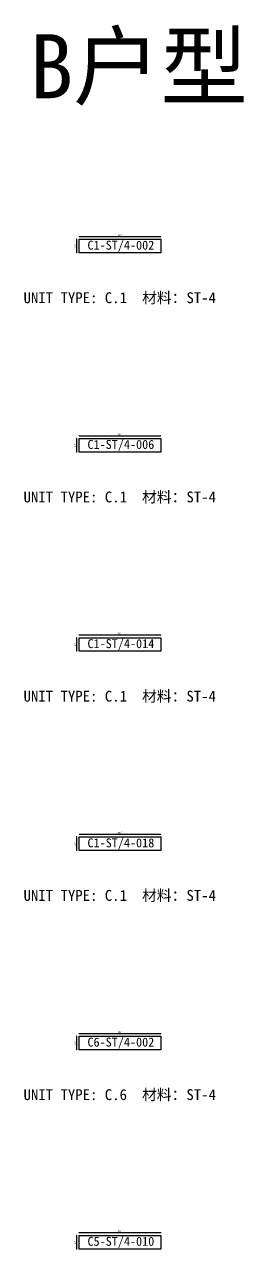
# Model space of a CAD drawing. Header units: millimetres. Extents: x -46962 to 137822, y -48342 to 2116.
# Drawn here: x 22607 to 25060, y -11662 to 2047 of the extents above; entities that cross this region are included whole.
import ezdxf
from ezdxf.enums import TextEntityAlignment as Align

# ---------------------------------------------------------------- set-up
doc = ezdxf.new("R2010")
doc.units = ezdxf.units.MM
doc.layers.add('COUNTERTOP_NUMBER', color=3, linetype='Continuous')
doc.layers.add('COUNTERTOPS', color=7, linetype='Continuous')
doc.styles.add('样式 1', font='')
doc.styles.get('样式 1').set_extended_font_data('NSimSun')
doc.dimstyles.new('副本 ISO-25', dxfattribs={"dimtxt": 25, "dimasz": 10, "dimexe": 1.5, "dimexo": 0.5, "dimtad": 1, "dimlfac": 0.03937, "dimlunit": 5, "dimtxsty": '样式 1', "dimblk": 'ARCHTICK', "dimcen": 2.5, "dimclrd": 256, "dimclrt": 1, "dimazin": 3, "dimtfac": 1, "dimtmove": 0, "dimatfit": 3, "dimfxlon": 1})

# ---------------------------------------------------------------- blocks, each defined once
blk = doc.blocks.new('_ArchTick')
at = {"color": 0, "linetype": 'ByBlock', "const_width": 0.15}
blk.add_lwpolyline([(-0.5, -0.5), (0.5, 0.5)], dxfattribs=at)
blk = doc.blocks.new('*D731')
at = {"color": 0, "lineweight": -2, "transparency": 16777216}
for p, q in [((23219, -327), (23219, -324)), ((24133, -327), (24133, -324))]:
    blk.add_line(p, q, dxfattribs=at)
at = {"lineweight": -2, "transparency": 16777216}
blk.add_line((23219, -326), (24133, -326), dxfattribs=at)
at = {"layer": 'Defpoints', "color": 0, "transparency": 16777216}
for p in [(23219, -356), (24133, -326), (24133, -356)]:
    blk.add_point(p, dxfattribs=at)
at = {"lineweight": -2, "transparency": 16777216, "xscale": 10, "yscale": 10, "zscale": 10, "rotation": 180}
blk.add_blockref('_ArchTick', (23219, -326), dxfattribs=at)
at = {"lineweight": -2, "transparency": 16777216, "xscale": 10, "yscale": 10, "zscale": 10}
blk.add_blockref('_ArchTick', (24133, -326), dxfattribs=at)
at = {"color": 1, "transparency": 16777216, "insert": (23676, -313), "char_height": 25, "attachment_point": 5, "style": '样式 1'}
blk.add_mtext('\\A1;36"', dxfattribs=at)
blk = doc.blocks.new('*D732')
at = {"color": 0, "lineweight": -2, "transparency": 16777216}
for p, q in [((23194, -356), (23191, -356)), ((23194, -509), (23191, -509))]:
    blk.add_line(p, q, dxfattribs=at)
at = {"lineweight": -2, "transparency": 16777216}
blk.add_line((23193, -509), (23193, -356), dxfattribs=at)
at = {"layer": 'Defpoints', "color": 0, "transparency": 16777216}
for p in [(23193, -356), (23219, -356), (23219, -509)]:
    blk.add_point(p, dxfattribs=at)
at = {"lineweight": -2, "transparency": 16777216, "xscale": 10, "yscale": 10, "zscale": 10}
for p, rotation in [((23193, -356), 90), ((23193, -509), 270)]:
    blk.add_blockref('_ArchTick', p, dxfattribs=dict(at, rotation=rotation))
at = {"color": 1, "transparency": 16777216, "insert": (23180, -433), "char_height": 25, "attachment_point": 5, "rotation": 90, "style": '样式 1'}
blk.add_mtext('\\A1;6"', dxfattribs=at)
blk = doc.blocks.new('*D741')
at = {"color": 0, "lineweight": -2, "transparency": 16777216}
for p, q in [((23219, -2556), (23219, -2554)), ((24133, -2556), (24133, -2554))]:
    blk.add_line(p, q, dxfattribs=at)
at = {"lineweight": -2, "transparency": 16777216}
blk.add_line((23219, -2555), (24133, -2555), dxfattribs=at)
at = {"layer": 'Defpoints', "color": 0, "transparency": 16777216}
for p in [(23219, -2586), (24133, -2555), (24133, -2586)]:
    blk.add_point(p, dxfattribs=at)
at = {"lineweight": -2, "transparency": 16777216, "xscale": 10, "yscale": 10, "zscale": 10, "rotation": 180}
blk.add_blockref('_ArchTick', (23219, -2555), dxfattribs=at)
at = {"lineweight": -2, "transparency": 16777216, "xscale": 10, "yscale": 10, "zscale": 10}
blk.add_blockref('_ArchTick', (24133, -2555), dxfattribs=at)
at = {"color": 1, "transparency": 16777216, "insert": (23676, -2542), "char_height": 25, "attachment_point": 5, "style": '样式 1'}
blk.add_mtext('\\A1;36"', dxfattribs=at)
blk = doc.blocks.new('*D742')
at = {"color": 0, "lineweight": -2, "transparency": 16777216}
for p, q in [((23194, -2586), (23191, -2586)), ((23194, -2738), (23191, -2738))]:
    blk.add_line(p, q, dxfattribs=at)
at = {"lineweight": -2, "transparency": 16777216}
blk.add_line((23193, -2738), (23193, -2586), dxfattribs=at)
at = {"layer": 'Defpoints', "color": 0, "transparency": 16777216}
for p in [(23193, -2586), (23219, -2586), (23219, -2738)]:
    blk.add_point(p, dxfattribs=at)
at = {"lineweight": -2, "transparency": 16777216, "xscale": 10, "yscale": 10, "zscale": 10}
for p, rotation in [((23193, -2586), 90), ((23193, -2738), 270)]:
    blk.add_blockref('_ArchTick', p, dxfattribs=dict(at, rotation=rotation))
at = {"color": 1, "transparency": 16777216, "insert": (23180, -2662), "char_height": 25, "attachment_point": 5, "rotation": 90, "style": '样式 1'}
blk.add_mtext('\\A1;6"', dxfattribs=at)
blk = doc.blocks.new('*D751')
at = {"color": 0, "lineweight": -2, "transparency": 16777216}
for p, q in [((23219, -4786), (23219, -4783)), ((24133, -4786), (24133, -4783))]:
    blk.add_line(p, q, dxfattribs=at)
at = {"lineweight": -2, "transparency": 16777216}
blk.add_line((23219, -4785), (24133, -4785), dxfattribs=at)
at = {"layer": 'Defpoints', "color": 0, "transparency": 16777216}
for p in [(24133, -4785), (23219, -4816), (24133, -4816)]:
    blk.add_point(p, dxfattribs=at)
at = {"lineweight": -2, "transparency": 16777216, "xscale": 10, "yscale": 10, "zscale": 10, "rotation": 180}
blk.add_blockref('_ArchTick', (23219, -4785), dxfattribs=at)
at = {"lineweight": -2, "transparency": 16777216, "xscale": 10, "yscale": 10, "zscale": 10}
blk.add_blockref('_ArchTick', (24133, -4785), dxfattribs=at)
at = {"color": 1, "transparency": 16777216, "insert": (23676, -4772), "char_height": 25, "attachment_point": 5, "style": '样式 1'}
blk.add_mtext('\\A1;36"', dxfattribs=at)
blk = doc.blocks.new('*D752')
at = {"color": 0, "lineweight": -2, "transparency": 16777216}
for p, q in [((23194, -4816), (23191, -4816)), ((23194, -4968), (23191, -4968))]:
    blk.add_line(p, q, dxfattribs=at)
at = {"lineweight": -2, "transparency": 16777216}
blk.add_line((23193, -4968), (23193, -4816), dxfattribs=at)
at = {"layer": 'Defpoints', "color": 0, "transparency": 16777216}
for p in [(23193, -4816), (23219, -4816), (23219, -4968)]:
    blk.add_point(p, dxfattribs=at)
at = {"lineweight": -2, "transparency": 16777216, "xscale": 10, "yscale": 10, "zscale": 10}
for p, rotation in [((23193, -4816), 90), ((23193, -4968), 270)]:
    blk.add_blockref('_ArchTick', p, dxfattribs=dict(at, rotation=rotation))
at = {"color": 1, "transparency": 16777216, "insert": (23180, -4892), "char_height": 25, "attachment_point": 5, "rotation": 90, "style": '样式 1'}
blk.add_mtext('\\A1;6"', dxfattribs=at)
blk = doc.blocks.new('*D754')
at = {"color": 0, "lineweight": -2, "transparency": 16777216}
for p, q in [((23219, -7015), (23219, -7013)), ((24133, -7015), (24133, -7013))]:
    blk.add_line(p, q, dxfattribs=at)
at = {"lineweight": -2, "transparency": 16777216}
blk.add_line((23219, -7014), (24133, -7014), dxfattribs=at)
at = {"layer": 'Defpoints', "color": 0, "transparency": 16777216}
for p in [(23219, -7045), (24133, -7014), (24133, -7045)]:
    blk.add_point(p, dxfattribs=at)
at = {"lineweight": -2, "transparency": 16777216, "xscale": 10, "yscale": 10, "zscale": 10, "rotation": 180}
blk.add_blockref('_ArchTick', (23219, -7014), dxfattribs=at)
at = {"lineweight": -2, "transparency": 16777216, "xscale": 10, "yscale": 10, "zscale": 10}
blk.add_blockref('_ArchTick', (24133, -7014), dxfattribs=at)
at = {"color": 1, "transparency": 16777216, "insert": (23676, -7001), "char_height": 25, "attachment_point": 5, "style": '样式 1'}
blk.add_mtext('\\A1;36"', dxfattribs=at)
blk = doc.blocks.new('*D755')
at = {"color": 0, "lineweight": -2, "transparency": 16777216}
for p, q in [((23194, -7045), (23191, -7045)), ((23194, -7198), (23191, -7198))]:
    blk.add_line(p, q, dxfattribs=at)
at = {"lineweight": -2, "transparency": 16777216}
blk.add_line((23193, -7198), (23193, -7045), dxfattribs=at)
at = {"layer": 'Defpoints', "color": 0, "transparency": 16777216}
for p in [(23193, -7045), (23219, -7045), (23219, -7198)]:
    blk.add_point(p, dxfattribs=at)
at = {"lineweight": -2, "transparency": 16777216, "xscale": 10, "yscale": 10, "zscale": 10}
for p, rotation in [((23193, -7045), 90), ((23193, -7198), 270)]:
    blk.add_blockref('_ArchTick', p, dxfattribs=dict(at, rotation=rotation))
at = {"color": 1, "transparency": 16777216, "insert": (23180, -7121), "char_height": 25, "attachment_point": 5, "rotation": 90, "style": '样式 1'}
blk.add_mtext('\\A1;6"', dxfattribs=at)
blk = doc.blocks.new('*D781')
at = {"color": 0, "lineweight": -2, "transparency": 16777216}
for p, q in [((23219, -11474), (23219, -11472)), ((24133, -11474), (24133, -11472))]:
    blk.add_line(p, q, dxfattribs=at)
at = {"lineweight": -2, "transparency": 16777216}
blk.add_line((23219, -11473), (24133, -11473), dxfattribs=at)
at = {"layer": 'Defpoints', "color": 0, "transparency": 16777216}
for p in [(23219, -11504), (24133, -11473), (24133, -11504)]:
    blk.add_point(p, dxfattribs=at)
at = {"lineweight": -2, "transparency": 16777216, "xscale": 10, "yscale": 10, "zscale": 10, "rotation": 180}
blk.add_blockref('_ArchTick', (23219, -11473), dxfattribs=at)
at = {"lineweight": -2, "transparency": 16777216, "xscale": 10, "yscale": 10, "zscale": 10}
blk.add_blockref('_ArchTick', (24133, -11473), dxfattribs=at)
at = {"color": 1, "transparency": 16777216, "insert": (23676, -11460), "char_height": 25, "attachment_point": 5, "style": '样式 1'}
blk.add_mtext('\\A1;36"', dxfattribs=at)
blk = doc.blocks.new('*D782')
at = {"color": 0, "lineweight": -2, "transparency": 16777216}
for p, q in [((23194, -11504), (23191, -11504)), ((23194, -11657), (23191, -11657))]:
    blk.add_line(p, q, dxfattribs=at)
at = {"lineweight": -2, "transparency": 16777216}
blk.add_line((23193, -11657), (23193, -11504), dxfattribs=at)
at = {"layer": 'Defpoints', "color": 0, "transparency": 16777216}
for p in [(23193, -11504), (23219, -11504), (23219, -11657)]:
    blk.add_point(p, dxfattribs=at)
at = {"lineweight": -2, "transparency": 16777216, "xscale": 10, "yscale": 10, "zscale": 10}
for p, rotation in [((23193, -11504), 90), ((23193, -11657), 270)]:
    blk.add_blockref('_ArchTick', p, dxfattribs=dict(at, rotation=rotation))
at = {"color": 1, "transparency": 16777216, "insert": (23180, -11581), "char_height": 25, "attachment_point": 5, "rotation": 90, "style": '样式 1'}
blk.add_mtext('\\A1;6"', dxfattribs=at)
blk = doc.blocks.new('*D783')
at = {"color": 0, "lineweight": -2, "transparency": 16777216}
for p, q in [((23219, -9245), (23219, -9242)), ((24133, -9245), (24133, -9242))]:
    blk.add_line(p, q, dxfattribs=at)
at = {"lineweight": -2, "transparency": 16777216}
blk.add_line((23219, -9244), (24133, -9244), dxfattribs=at)
at = {"layer": 'Defpoints', "color": 0, "transparency": 16777216}
for p in [(23219, -9275), (24133, -9244), (24133, -9275)]:
    blk.add_point(p, dxfattribs=at)
at = {"lineweight": -2, "transparency": 16777216, "xscale": 10, "yscale": 10, "zscale": 10, "rotation": 180}
blk.add_blockref('_ArchTick', (23219, -9244), dxfattribs=at)
at = {"lineweight": -2, "transparency": 16777216, "xscale": 10, "yscale": 10, "zscale": 10}
blk.add_blockref('_ArchTick', (24133, -9244), dxfattribs=at)
at = {"color": 1, "transparency": 16777216, "insert": (23676, -9231), "char_height": 25, "attachment_point": 5, "style": '样式 1'}
blk.add_mtext('\\A1;36"', dxfattribs=at)
blk = doc.blocks.new('*D784')
at = {"color": 0, "lineweight": -2, "transparency": 16777216}
for p, q in [((23194, -9275), (23191, -9275)), ((23194, -9427), (23191, -9427))]:
    blk.add_line(p, q, dxfattribs=at)
at = {"lineweight": -2, "transparency": 16777216}
blk.add_line((23193, -9427), (23193, -9275), dxfattribs=at)
at = {"layer": 'Defpoints', "color": 0, "transparency": 16777216}
for p in [(23193, -9275), (23219, -9275), (23219, -9427)]:
    blk.add_point(p, dxfattribs=at)
at = {"lineweight": -2, "transparency": 16777216, "xscale": 10, "yscale": 10, "zscale": 10}
for p, rotation in [((23193, -9275), 90), ((23193, -9427), 270)]:
    blk.add_blockref('_ArchTick', p, dxfattribs=dict(at, rotation=rotation))
at = {"color": 1, "transparency": 16777216, "insert": (23180, -9351), "char_height": 25, "attachment_point": 5, "rotation": 90, "style": '样式 1'}
blk.add_mtext('\\A1;6"', dxfattribs=at)

msp = doc.modelspace()

# ---------------------------------------------------------------- linework, layer by layer
at = {"layer": 'COUNTERTOPS'}
for points in [[(23218.646, -356.479), (24133.046, -356.479), (24133.046, -508.879), (23218.646, -508.879)], [(23218.646, -2586.046), (24133.046, -2586.046), (24133.046, -2738.446), (23218.646, -2738.446)], [(23218.646, -4815.614), (24133.046, -4815.614), (24133.046, -4968.014), (23218.646, -4968.014)], [(23218.646, -7045.181), (24133.046, -7045.181), (24133.046, -7197.581), (23218.646, -7197.581)], [(23218.646, -9274.748), (24133.046, -9274.748), (24133.046, -9427.148), (23218.646, -9427.148)], [(23218.646, -11504.315), (24133.046, -11504.315), (24133.046, -11656.715), (23218.646, -11656.715)]]:
    msp.add_lwpolyline(points, close=True, dxfattribs=at)

# ---------------------------------------------------------------- texts
at = {"style": '样式 1'}
for s, height, p in [('B户型', 716.2262, (22666.089, 1221.173)), ('UNIT TYPE: C.1', 121.5865, (22596.955, -1071.636)), ('材料：ST-4', 121.5865, (23923.236, -1071.636)), ('UNIT TYPE: C.1', 121.5865, (22596.955, -3301.203)), ('材料：ST-4', 121.5865, (23923.236, -3301.203)), ('UNIT TYPE: C.1', 121.5865, (22596.955, -5530.771)), ('材料：ST-4', 121.5865, (23923.236, -5530.771)), ('UNIT TYPE: C.1', 121.5865, (22596.955, -7760.338)), ('材料：ST-4', 121.5865, (23923.236, -7760.338)), ('UNIT TYPE: C.6', 121.5865, (22596.955, -9989.905)), ('材料：ST-4', 121.5865, (23923.236, -9989.905))]:
    msp.add_text(s, height=height, dxfattribs=at).set_placement(p)
at = {"layer": 'COUNTERTOP_NUMBER', "color": 3, "style": '样式 1'}
for s, p in [('C1-ST/4-002', (23686.51, -423.048)), ('C1-ST/4-006', (23686.51, -2652.616)), ('C1-ST/4-014', (23686.51, -4882.183)), ('C1-ST/4-018', (23686.51, -7111.75)), ('C6-ST/4-002', (23686.51, -9341.317)), ('C5-ST/4-010', (23686.51, -11570.884))]:
    msp.add_text(s, height=100, dxfattribs=at).set_placement(p, align=Align.MIDDLE_CENTER)

# ---------------------------------------------------------------- dimensions: what is measured, and where the dimension line sits
for base, p1, p2, picture, middle in [((23192.811, -356.479), (23218.646, -508.879), (23218.646, -356.479), '*D732', (23179.686, -432.679)), ((23192.811, -2586.046), (23218.646, -2738.446), (23218.646, -2586.046), '*D742', (23179.686, -2662.246)), ((23192.811, -4815.614), (23218.646, -4968.014), (23218.646, -4815.614), '*D752', (23179.686, -4891.814)), ((23192.811, -7045.181), (23218.646, -7197.581), (23218.646, -7045.181), '*D755', (23179.686, -7121.381)), ((23192.811, -9274.748), (23218.646, -9427.148), (23218.646, -9274.748), '*D784', (23179.686, -9350.948)), ((23192.811, -11504.315), (23218.646, -11656.715), (23218.646, -11504.315), '*D782', (23179.686, -11580.515))]:
    dim = msp.add_linear_dim(base=base, p1=p1, p2=p2, angle=90, dimstyle='副本 ISO-25')
    dim.commit()
    dim.dimension.update_dxf_attribs({"geometry": picture, "text_midpoint": middle})
for base, p1, p2, picture, middle in [((24133.046, -325.643), (23218.646, -356.479), (24133.046, -356.479), '*D731', (23675.846, -312.518)), ((24133.046, -2555.211), (23218.646, -2586.046), (24133.046, -2586.046), '*D741', (23675.846, -2542.086)), ((24133.046, -4784.778), (23218.646, -4815.614), (24133.046, -4815.614), '*D751', (23675.846, -4771.653)), ((24133.046, -7014.345), (23218.646, -7045.181), (24133.046, -7045.181), '*D754', (23675.846, -7001.22)), ((24133.046, -9243.912), (23218.646, -9274.748), (24133.046, -9274.748), '*D783', (23675.846, -9230.787)), ((24133.046, -11473.479), (23218.646, -11504.315), (24133.046, -11504.315), '*D781', (23675.846, -11460.354))]:
    dim = msp.add_linear_dim(base=base, p1=p1, p2=p2, dimstyle='副本 ISO-25')
    dim.commit()
    dim.dimension.update_dxf_attribs({"geometry": picture, "text_midpoint": middle})

doc.saveas('drawing.dxf')
